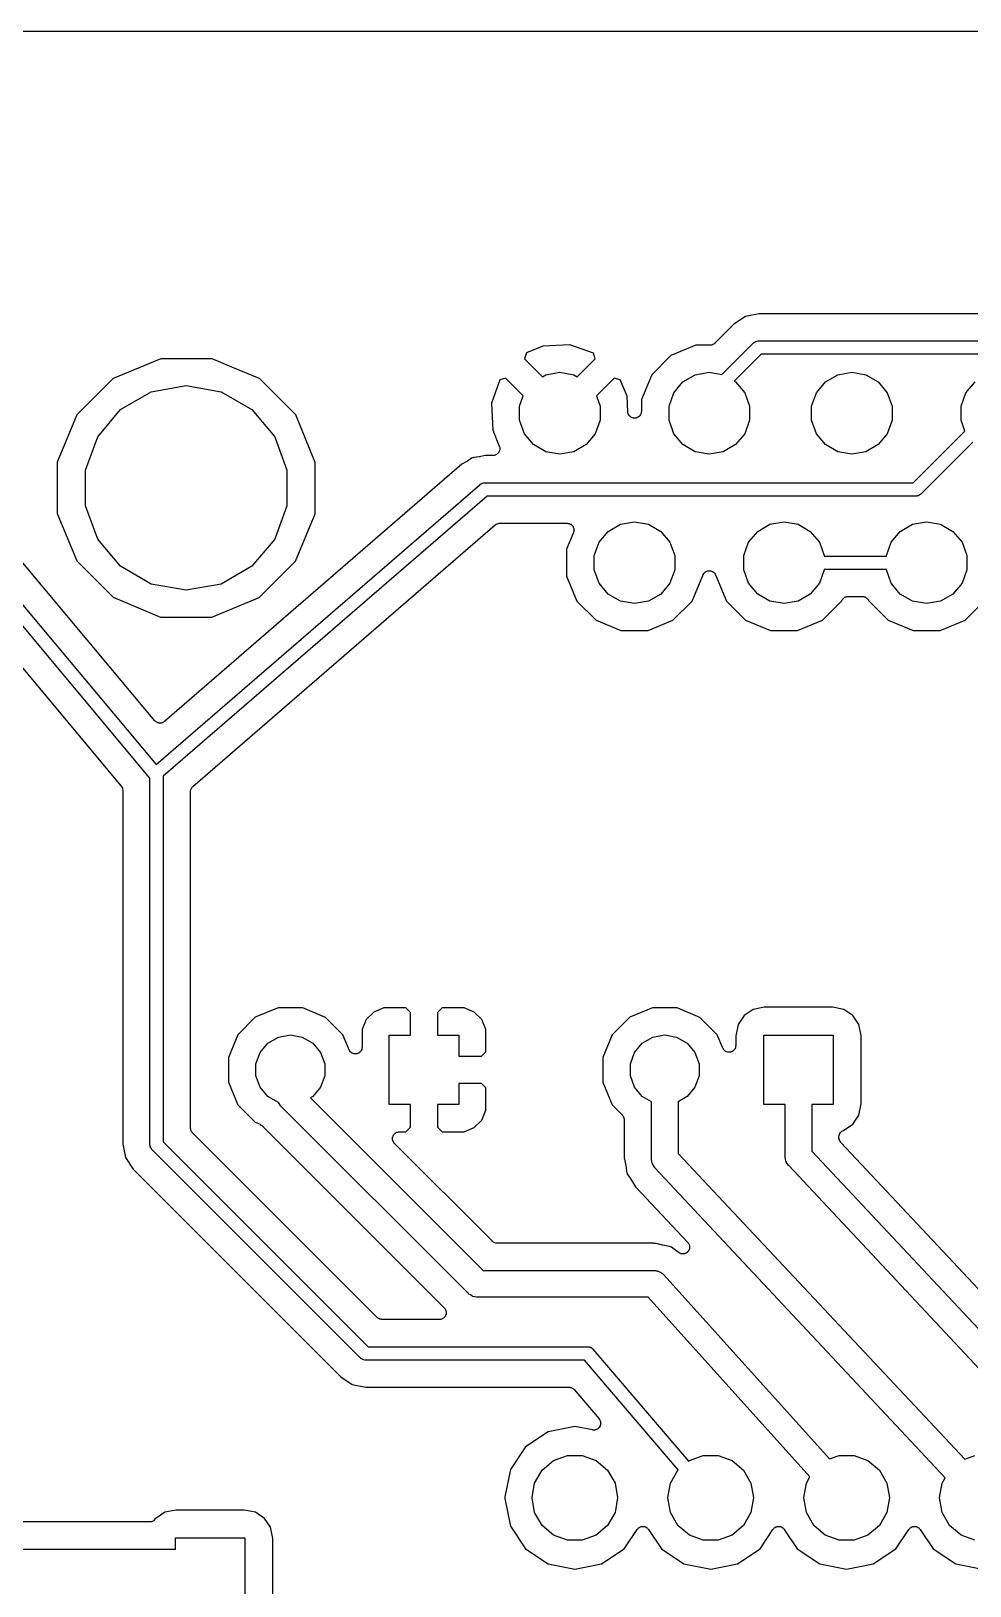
# Model space of a CAD drawing. Extents: x 150.6 to 199.4, y -149.4 to -50.6.
# Drawn here: x 167.65 to 185.21, y -79.65 to -50.58 of the extents above; entities that cross this region are included whole.
import ezdxf

# ---------------------------------------------------------------- set-up
doc = ezdxf.new("R2010")
doc.units = 0
doc.header["$MEASUREMENT"] = 0
doc.layers.add('BLACK', color=7, linetype='CONTINUOUS')

msp = doc.modelspace()

# ---------------------------------------------------------------- linework, layer by layer
at = {"layer": 'Black'}
for p, q in [((153.704, -50.583), (196.297, -50.583)), ((161.383, -54.0054), (169.991, -64.2949)), ((169.875, -64.5454), (161.33, -54.3313)), ((161.398, -55.2043), (169.337, -64.6945)), ((180.794, -56.0612), (180.436, -56.4188)), ((181.009, -55.9175), (180.794, -56.0612)), ((181.263, -55.867), (181.009, -55.9175)), ((187.222, -55.867), (181.263, -55.867)), ((181.202, -56.3853), (181.207, -56.3825)), ((181.207, -56.3825), (181.223, -56.3797)), ((181.223, -56.3797), (181.239, -56.3755)), ((181.239, -56.3755), (181.245, -56.376)), ((181.245, -56.376), (181.25, -56.375)), ((181.25, -56.375), (187.235, -56.375)), ((176.913, -56.5975), (176.881, -56.7089)), ((177.22, -56.4704), (176.913, -56.5975)), ((177.728, -56.445), (177.22, -56.4704)), ((178.166, -56.6013), (177.728, -56.445)), ((178.197, -56.7089), (178.166, -56.6013)), ((179.615, -56.6487), (179.257, -57.0057)), ((180.081, -56.4558), (179.615, -56.6487)), ((180.346, -56.456), (180.081, -56.4558)), ((180.352, -56.455), (180.346, -56.456)), ((180.357, -56.4555), (180.352, -56.455)), ((180.373, -56.4512), (180.357, -56.4555)), ((180.39, -56.4484), (180.373, -56.4512)), ((180.394, -56.4456), (180.39, -56.4484)), ((180.4, -56.4441), (180.394, -56.4456)), ((180.413, -56.4346), (180.4, -56.4441)), ((180.428, -56.4264), (180.413, -56.4346)), ((180.431, -56.4221), (180.428, -56.4264)), ((180.436, -56.4188), (180.431, -56.4221)), ((180.57, -57.0029), (181.162, -56.4116)), ((181.302, -56.625), (180.801, -57.1262)), ((181.162, -56.4116), (181.166, -56.4085)), ((181.166, -56.4085), (181.17, -56.4042)), ((181.17, -56.4042), (181.184, -56.3961)), ((181.184, -56.3961), (181.197, -56.3867)), ((181.197, -56.3867), (181.202, -56.3853)), ((187.183, -56.625), (181.302, -56.625)), ((170.076, -56.7096), (169.189, -57.0762)), ((171.036, -56.7104), (170.076, -56.7096)), ((171.404, -56.8631), (171.036, -56.7104)), ((171.923, -57.0785), (171.404, -56.8631)), ((171.404, -56.8631), (171.404, -56.8631)), ((176.881, -56.7089), (177.215, -57.0431)), ((177.277, -57.0072), (177.539, -56.9611)), ((177.539, -56.9611), (177.801, -57.0072)), ((177.863, -57.0431), (178.197, -56.7089)), ((180.071, -57.0072), (180.333, -56.9611)), ((180.333, -56.9611), (180.57, -57.0029)), ((182.738, -57.0072), (183, -56.9611)), ((183, -56.9611), (183.262, -57.0072)), ((169.189, -57.0762), (168.51, -57.7544)), ((169.9, -57.326), (170.554, -57.2107)), ((170.554, -57.2107), (171.208, -57.326)), ((172.601, -57.7579), (171.923, -57.0785)), ((176.414, -57.099), (176.258, -57.5372)), ((176.522, -57.0681), (176.414, -57.099)), ((176.855, -57.4016), (176.522, -57.0681)), ((177.215, -57.0431), (177.277, -57.0072)), ((177.801, -57.0072), (177.863, -57.0431)), ((178.556, -57.0681), (178.223, -57.4016)), ((178.668, -57.1), (178.556, -57.0681)), ((178.795, -57.4069), (178.668, -57.1)), ((179.257, -57.0057), (179.063, -57.4723)), ((179.671, -57.3435), (179.841, -57.14)), ((179.841, -57.14), (180.071, -57.0072)), ((180.801, -57.1262), (180.825, -57.14)), ((180.825, -57.14), (180.995, -57.3435)), ((182.338, -57.3435), (182.508, -57.14)), ((182.508, -57.14), (182.738, -57.0072)), ((183.262, -57.0072), (183.492, -57.14)), ((183.492, -57.14), (183.662, -57.3435)), ((185.132, -57.3435), (185.302, -57.14)), ((169.325, -57.6581), (169.9, -57.326)), ((171.208, -57.326), (171.783, -57.6581)), ((176.258, -57.5372), (176.283, -58.0451)), ((176.786, -57.5932), (176.855, -57.4016)), ((178.223, -57.4016), (178.292, -57.5932)), ((178.809, -57.698), (178.795, -57.4069)), ((179.063, -57.4723), (179.063, -57.6918)), ((179.58, -57.5932), (179.671, -57.3435)), ((180.995, -57.3435), (181.086, -57.5932)), ((182.247, -57.5932), (182.338, -57.3435)), ((183.662, -57.3435), (183.753, -57.5932)), ((185.041, -57.5932), (185.132, -57.3435)), ((168.51, -57.7544), (168.141, -58.6409)), ((168.898, -58.1669), (169.325, -57.6581)), ((171.783, -57.6581), (172.21, -58.1669)), ((172.967, -58.6451), (172.601, -57.7579)), ((176.786, -57.8588), (176.786, -57.5932)), ((178.292, -57.5932), (178.292, -57.8588)), ((178.813, -57.7164), (178.809, -57.698)), ((178.817, -57.735), (178.813, -57.7164)), ((178.818, -57.7378), (178.817, -57.735)), ((178.819, -57.741), (178.818, -57.7378)), ((178.829, -57.7569), (178.819, -57.741)), ((178.839, -57.7732), (178.829, -57.7569)), ((178.841, -57.7753), (178.839, -57.7732)), ((178.843, -57.7781), (178.841, -57.7753)), ((178.858, -57.7894), (178.843, -57.7781)), ((178.872, -57.8016), (178.858, -57.7894)), ((178.875, -57.8027), (178.872, -57.8016)), ((178.878, -57.8047), (178.875, -57.8027)), ((178.896, -57.8102), (178.878, -57.8047)), ((178.914, -57.8167), (178.896, -57.8102)), ((178.917, -57.8167), (178.914, -57.8167)), ((178.92, -57.8177), (178.917, -57.8167)), ((178.939, -57.8167), (178.92, -57.8177)), ((178.958, -57.8167), (178.939, -57.8167)), ((178.961, -57.8156), (178.958, -57.8167)), ((178.964, -57.8155), (178.961, -57.8156)), ((178.982, -57.8081), (178.964, -57.8155)), ((178.999, -57.8017), (178.982, -57.8081)), ((179.002, -57.7996), (178.999, -57.8017)), ((179.005, -57.7983), (179.002, -57.7996)), ((179.019, -57.7855), (179.005, -57.7983)), ((179.033, -57.7734), (179.019, -57.7855)), ((179.035, -57.7705), (179.033, -57.7734)), ((179.037, -57.7683), (179.035, -57.7705)), ((179.046, -57.7515), (179.037, -57.7683)), ((179.055, -57.7352), (179.046, -57.7515)), ((179.056, -57.732), (179.055, -57.7352)), ((179.057, -57.7291), (179.056, -57.732)), ((179.06, -57.7104), (179.057, -57.7291)), ((179.063, -57.6918), (179.06, -57.7104)), ((179.58, -57.8588), (179.58, -57.5932)), ((181.086, -57.5932), (181.086, -57.8588)), ((182.247, -57.8588), (182.247, -57.5932)), ((183.753, -57.5932), (183.753, -57.8588)), ((185.041, -57.8588), (185.041, -57.5932)), ((176.283, -58.0451), (176.406, -58.3414)), ((176.877, -58.1085), (176.786, -57.8588)), ((177.047, -58.312), (176.877, -58.1085)), ((178.201, -58.1085), (178.031, -58.312)), ((178.292, -57.8588), (178.201, -58.1085)), ((179.671, -58.1085), (179.58, -57.8588)), ((179.841, -58.312), (179.671, -58.1085)), ((180.995, -58.1085), (180.825, -58.312)), ((181.086, -57.8588), (180.995, -58.1085)), ((182.338, -58.1085), (182.247, -57.8588)), ((182.508, -58.312), (182.338, -58.1085)), ((183.662, -58.1085), (183.492, -58.312)), ((183.753, -57.8588), (183.662, -58.1085)), ((184.148, -59.025), (185.114, -58.0595)), ((185.114, -58.0595), (185.041, -57.8588)), ((168.671, -58.7909), (168.898, -58.1669)), ((172.21, -58.1669), (172.437, -58.7909)), ((176.406, -58.3414), (176.409, -58.3549)), ((176.409, -58.3549), (176.414, -58.3679)), ((176.414, -58.4121), (176.411, -58.4199)), ((176.414, -58.3679), (176.414, -58.3763)), ((176.414, -58.3763), (176.416, -58.3845)), ((176.416, -58.3845), (176.414, -58.3982)), ((176.414, -58.3982), (176.414, -58.4121)), ((177.277, -58.4448), (177.047, -58.312)), ((178.031, -58.312), (177.801, -58.4448)), ((180.071, -58.4448), (179.841, -58.312)), ((180.825, -58.312), (180.595, -58.4448)), ((182.738, -58.4448), (182.508, -58.312)), ((183.492, -58.312), (183.262, -58.4448)), ((185.262, -58.2644), (184.288, -59.2384)), ((168.141, -58.6409), (168.141, -59.6009)), ((175.708, -58.6794), (170.147, -63.4884)), ((172.967, -59.6051), (172.967, -58.6451)), ((175.802, -58.6257), (175.708, -58.6794)), ((175.806, -58.6227), (175.802, -58.6257)), ((175.81, -58.6208), (175.806, -58.6227)), ((175.89, -58.5675), (175.81, -58.6208)), ((175.892, -58.567), (175.89, -58.5675)), ((175.911, -58.5596), (175.892, -58.567)), ((175.93, -58.5528), (175.911, -58.5596)), ((175.933, -58.5516), (175.93, -58.5528)), ((176.028, -58.5397), (175.933, -58.5516)), ((176.032, -58.5383), (176.028, -58.5397)), ((176.037, -58.5382), (176.032, -58.5383)), ((176.144, -58.517), (176.037, -58.5382)), ((176.289, -58.517), (176.144, -58.517)), ((176.302, -58.5146), (176.289, -58.517)), ((176.316, -58.514), (176.302, -58.5146)), ((176.324, -58.5108), (176.316, -58.514)), ((176.332, -58.5093), (176.324, -58.5108)), ((176.344, -58.5024), (176.332, -58.5093)), ((176.357, -58.4971), (176.344, -58.5024)), ((176.363, -58.4915), (176.357, -58.4971)), ((176.37, -58.4873), (176.363, -58.4915)), ((176.379, -58.4767), (176.37, -58.4873)), ((176.39, -58.4673), (176.379, -58.4767)), ((176.393, -58.4599), (176.39, -58.4673)), ((176.399, -58.4535), (176.393, -58.4599)), ((176.404, -58.4405), (176.399, -58.4535)), ((176.41, -58.4282), (176.404, -58.4405)), ((176.411, -58.4199), (176.41, -58.4282)), ((177.539, -58.4909), (177.277, -58.4448)), ((177.801, -58.4448), (177.539, -58.4909)), ((180.333, -58.4909), (180.071, -58.4448)), ((180.595, -58.4448), (180.333, -58.4909)), ((183, -58.4909), (182.738, -58.4448)), ((183.262, -58.4448), (183, -58.4909)), ((168.671, -59.4551), (168.671, -58.7909)), ((172.437, -58.7909), (172.437, -59.4551)), ((169.991, -64.2949), (176.049, -59.0555)), ((176.178, -59.275), (170.125, -64.5099)), ((176.049, -59.0555), (176.05, -59.055)), ((176.05, -59.055), (176.051, -59.0542)), ((176.051, -59.0542), (176.069, -59.0439)), ((176.069, -59.0439), (176.087, -59.0332)), ((176.087, -59.0332), (176.088, -59.033)), ((176.088, -59.0325), (176.109, -59.0289)), ((176.088, -59.033), (176.088, -59.0325)), ((176.109, -59.0289), (176.129, -59.025)), ((176.129, -59.025), (176.13, -59.0252)), ((176.13, -59.0252), (176.131, -59.025)), ((176.131, -59.025), (184.148, -59.025)), ((184.2, -59.275), (176.178, -59.275)), ((184.205, -59.274), (184.2, -59.275)), ((184.211, -59.2745), (184.205, -59.274)), ((184.227, -59.2703), (184.211, -59.2745)), ((184.243, -59.2675), (184.227, -59.2703)), ((184.248, -59.2647), (184.243, -59.2675)), ((184.253, -59.2633), (184.248, -59.2647)), ((184.266, -59.2539), (184.253, -59.2633)), ((184.28, -59.2458), (184.266, -59.2539)), ((184.284, -59.2415), (184.28, -59.2458)), ((184.288, -59.2384), (184.284, -59.2415)), ((168.898, -60.0791), (168.671, -59.4551)), ((172.437, -59.4551), (172.21, -60.0791)), ((169.967, -63.4738), (166.816, -59.7075)), ((168.141, -59.6009), (168.507, -60.4881)), ((170.677, -64.7042), (176.331, -59.8139)), ((172.598, -60.4916), (172.967, -59.6051)), ((176.331, -59.8139), (176.332, -59.8134)), ((176.332, -59.8134), (176.333, -59.8127)), ((176.333, -59.8127), (176.351, -59.8021)), ((176.351, -59.8021), (176.369, -59.7913)), ((176.369, -59.7913), (176.37, -59.7911)), ((176.37, -59.7911), (176.371, -59.7907)), ((176.371, -59.7907), (176.392, -59.787)), ((176.392, -59.787), (176.412, -59.783)), ((176.412, -59.783), (176.413, -59.7832)), ((176.413, -59.7832), (176.414, -59.783)), ((176.414, -59.783), (177.677, -59.783)), ((177.677, -59.783), (177.69, -59.7854)), ((177.69, -59.7854), (177.704, -59.786)), ((177.704, -59.786), (177.712, -59.7892)), ((177.712, -59.7892), (177.72, -59.7907)), ((177.72, -59.7907), (177.732, -59.7976)), ((177.732, -59.7976), (177.745, -59.8029)), ((177.745, -59.8029), (177.751, -59.8086)), ((177.751, -59.8086), (177.758, -59.8127)), ((177.758, -59.8127), (177.767, -59.8234)), ((177.767, -59.8234), (177.777, -59.8328)), ((177.777, -59.8328), (177.781, -59.8401)), ((177.781, -59.8401), (177.787, -59.8465)), ((177.787, -59.8465), (177.791, -59.8596)), ((177.791, -59.8596), (177.798, -59.8719)), ((178.444, -59.934), (178.674, -59.8012)), ((178.674, -59.8012), (178.936, -59.7551)), ((178.936, -59.7551), (179.198, -59.8012)), ((179.198, -59.8012), (179.428, -59.934)), ((181.238, -59.934), (181.468, -59.8012)), ((181.468, -59.8012), (181.73, -59.7551)), ((181.73, -59.7551), (181.992, -59.8012)), ((181.992, -59.8012), (182.222, -59.934)), ((183.905, -59.934), (184.135, -59.8012)), ((184.135, -59.8012), (184.397, -59.7551)), ((184.397, -59.7551), (184.659, -59.8012)), ((184.659, -59.8012), (184.889, -59.934)), ((169.325, -60.5879), (168.898, -60.0791)), ((172.21, -60.0791), (171.783, -60.5879)), ((177.794, -59.9587), (177.666, -60.2663)), ((177.797, -59.9451), (177.794, -59.9587)), ((177.802, -59.9321), (177.797, -59.9451)), ((177.798, -59.8719), (177.799, -59.8801)), ((177.799, -59.8801), (177.802, -59.8879)), ((177.802, -59.8879), (177.802, -59.9019)), ((177.802, -59.9019), (177.804, -59.9156)), ((177.804, -59.9156), (177.802, -59.9237)), ((177.802, -59.9237), (177.802, -59.9321)), ((178.183, -60.3872), (178.274, -60.1375)), ((178.274, -60.1375), (178.444, -59.934)), ((179.428, -59.934), (179.598, -60.1375)), ((179.598, -60.1375), (179.689, -60.3872)), ((180.977, -60.3872), (181.068, -60.1375)), ((181.068, -60.1375), (181.238, -59.934)), ((182.222, -59.934), (182.392, -60.1375)), ((182.392, -60.1375), (182.483, -60.3872)), ((183.644, -60.3872), (183.735, -60.1375)), ((183.735, -60.1375), (183.905, -59.934)), ((184.889, -59.934), (185.059, -60.1375)), ((185.059, -60.1375), (185.15, -60.3872)), ((177.666, -60.2663), (177.666, -60.7715)), ((178.183, -60.6528), (178.183, -60.3872)), ((179.689, -60.3872), (179.689, -60.6528)), ((180.977, -60.6528), (180.977, -60.3872)), ((182.483, -60.3872), (182.483, -60.395)), ((182.483, -60.395), (183.644, -60.395)), ((183.644, -60.395), (183.644, -60.3872)), ((185.15, -60.3872), (185.15, -60.6528)), ((168.507, -60.4881), (169.185, -61.1674)), ((169.9, -60.92), (169.325, -60.5879)), ((171.783, -60.5879), (171.208, -60.92)), ((171.919, -61.1698), (172.598, -60.4916)), ((178.274, -60.9025), (178.183, -60.6528)), ((179.689, -60.6528), (179.598, -60.9025)), ((180.213, -60.7531), (180.223, -60.7364)), ((180.223, -60.7364), (180.232, -60.7193)), ((180.232, -60.7193), (180.234, -60.7174)), ((180.234, -60.7174), (180.236, -60.7149)), ((180.236, -60.7149), (180.25, -60.7025)), ((180.25, -60.7025), (180.265, -60.6895)), ((180.265, -60.6895), (180.267, -60.6884)), ((180.267, -60.6884), (180.269, -60.6866)), ((180.269, -60.6866), (180.288, -60.68)), ((180.288, -60.68), (180.305, -60.6726)), ((180.305, -60.6726), (180.308, -60.6725)), ((180.308, -60.6725), (180.311, -60.6716)), ((180.311, -60.6716), (180.33, -60.6716)), ((180.33, -60.6716), (180.349, -60.6708)), ((180.349, -60.6708), (180.352, -60.6716)), ((180.352, -60.6716), (180.355, -60.6716)), ((180.355, -60.6716), (180.373, -60.6782)), ((180.373, -60.6782), (180.391, -60.6841)), ((180.391, -60.6841), (180.394, -60.6858)), ((180.394, -60.6858), (180.396, -60.6867)), ((180.396, -60.6867), (180.411, -60.6992)), ((180.411, -60.6992), (180.426, -60.7109)), ((180.426, -60.7109), (180.428, -60.7133)), ((180.428, -60.7133), (180.43, -60.7151)), ((180.43, -60.7151), (180.44, -60.7319)), ((180.44, -60.7319), (180.45, -60.7482)), ((181.068, -60.9025), (180.977, -60.6528)), ((182.483, -60.6528), (182.392, -60.9025)), ((183.644, -60.645), (182.483, -60.645)), ((182.483, -60.645), (182.483, -60.6528)), ((183.644, -60.6528), (183.644, -60.645)), ((183.735, -60.9025), (183.644, -60.6528)), ((185.15, -60.6528), (185.059, -60.9025)), ((170.554, -61.0353), (169.9, -60.92)), ((171.208, -60.92), (170.554, -61.0353)), ((177.666, -60.7715), (177.859, -61.2385)), ((178.444, -61.106), (178.274, -60.9025)), ((179.598, -60.9025), (179.428, -61.106)), ((180.012, -61.2403), (180.211, -60.7601)), ((180.211, -60.7601), (180.212, -60.7584)), ((180.212, -60.7584), (180.213, -60.7559)), ((180.213, -60.7559), (180.213, -60.7531)), ((180.45, -60.7482), (180.653, -61.2385)), ((181.238, -61.106), (181.068, -60.9025)), ((182.392, -60.9025), (182.222, -61.106)), ((183.905, -61.106), (183.735, -60.9025)), ((185.059, -60.9025), (184.889, -61.106)), ((169.185, -61.1674), (170.072, -61.5356)), ((171.032, -61.5364), (171.919, -61.1698)), ((177.859, -61.2385), (178.216, -61.596)), ((178.674, -61.2388), (178.444, -61.106)), ((178.936, -61.2849), (178.674, -61.2388)), ((179.198, -61.2388), (178.936, -61.2849)), ((179.428, -61.106), (179.198, -61.2388)), ((179.654, -61.5973), (180.012, -61.2403)), ((180.653, -61.2385), (181.01, -61.596)), ((181.468, -61.2388), (181.238, -61.106)), ((181.73, -61.2849), (181.468, -61.2388)), ((181.992, -61.2388), (181.73, -61.2849)), ((182.222, -61.106), (181.992, -61.2388)), ((182.448, -61.5973), (182.806, -61.2403)), ((182.806, -61.2403), (182.81, -61.2313)), ((182.81, -61.2313), (182.814, -61.2243)), ((182.814, -61.2243), (182.817, -61.2165)), ((182.817, -61.2165), (182.826, -61.2058)), ((182.826, -61.2058), (182.834, -61.1941)), ((182.834, -61.1941), (182.84, -61.1891)), ((182.84, -61.1891), (182.845, -61.1827)), ((182.845, -61.1827), (182.857, -61.1758)), ((182.857, -61.1758), (182.869, -61.1673)), ((182.869, -61.1673), (182.876, -61.1648)), ((182.876, -61.1648), (182.884, -61.1607)), ((182.884, -61.1607), (182.897, -61.1582)), ((182.897, -61.1582), (182.911, -61.1541)), ((182.911, -61.1541), (182.919, -61.1544)), ((182.919, -61.1544), (182.927, -61.153)), ((182.927, -61.153), (183.199, -61.153)), ((183.199, -61.153), (183.208, -61.1545)), ((183.208, -61.1545), (183.216, -61.1541)), ((183.216, -61.1541), (183.229, -61.1583)), ((183.229, -61.1583), (183.243, -61.1607)), ((183.243, -61.1607), (183.25, -61.1649)), ((183.25, -61.1649), (183.258, -61.1674)), ((183.258, -61.1674), (183.269, -61.1758)), ((183.269, -61.1758), (183.281, -61.1827)), ((183.281, -61.1827), (183.287, -61.1892)), ((183.287, -61.1892), (183.293, -61.1943)), ((183.293, -61.1943), (183.301, -61.2059)), ((183.301, -61.2059), (183.309, -61.2165)), ((183.309, -61.2165), (183.312, -61.2244)), ((183.312, -61.2244), (183.317, -61.2315)), ((183.317, -61.2315), (183.32, -61.2385)), ((183.32, -61.2385), (183.677, -61.596)), ((184.135, -61.2388), (183.905, -61.106)), ((184.397, -61.2849), (184.135, -61.2388)), ((184.659, -61.2388), (184.397, -61.2849)), ((184.889, -61.106), (184.659, -61.2388)), ((185.115, -61.5973), (185.473, -61.2403)), ((170.072, -61.5356), (171.032, -61.5364)), ((178.216, -61.596), (178.682, -61.7898)), ((179.188, -61.7902), (179.654, -61.5973)), ((181.01, -61.596), (181.476, -61.7898)), ((181.982, -61.7902), (182.448, -61.5973)), ((183.677, -61.596), (184.143, -61.7898)), ((184.649, -61.7902), (185.115, -61.5973)), ((178.682, -61.7898), (179.188, -61.7902)), ((181.476, -61.7898), (181.982, -61.7902)), ((184.143, -61.7898), (184.649, -61.7902)), ((169.976, -63.4817), (169.967, -63.4738)), ((169.984, -63.4908), (169.976, -63.4817)), ((169.993, -63.4958), (169.984, -63.4908)), ((170.001, -63.5022), (169.993, -63.4958)), ((170.012, -63.5064), (170.001, -63.5022)), ((170.023, -63.5123), (170.012, -63.5064)), ((170.033, -63.5139), (170.023, -63.5123)), ((170.042, -63.5174), (170.033, -63.5139)), ((170.054, -63.5174), (170.042, -63.5174)), ((170.066, -63.5193), (170.054, -63.5174)), ((170.076, -63.5174), (170.066, -63.5193)), ((170.086, -63.5175), (170.076, -63.5174)), ((170.098, -63.5133), (170.086, -63.5175)), ((170.109, -63.511), (170.098, -63.5133)), ((170.118, -63.5059), (170.109, -63.511)), ((170.128, -63.5024), (170.118, -63.5059)), ((170.137, -63.4946), (170.128, -63.5024)), ((170.147, -63.4884), (170.137, -63.4946)), ((170.125, -64.5099), (170.125, -71.3482)), ((169.337, -64.6945), (169.348, -64.7133)), ((169.348, -64.7133), (169.359, -64.7326)), ((169.359, -64.7326), (169.359, -64.7326)), ((169.359, -64.7326), (169.359, -64.7327)), ((169.359, -64.7327), (169.363, -64.7543)), ((169.363, -64.7543), (169.367, -64.776)), ((169.367, -64.776), (169.367, -71.3875)), ((169.875, -71.4), (169.875, -64.5454)), ((170.633, -64.8002), (170.635, -64.7902)), ((170.633, -71.0852), (170.633, -64.8002)), ((170.635, -64.78), (170.639, -64.7686)), ((170.635, -64.7902), (170.635, -64.78)), ((170.639, -64.7686), (170.641, -64.7568)), ((170.641, -64.7568), (170.646, -64.748)), ((170.646, -64.748), (170.649, -64.7384)), ((170.649, -64.7384), (170.657, -64.729)), ((170.657, -64.729), (170.663, -64.7186)), ((170.663, -64.7186), (170.671, -64.712)), ((170.671, -64.712), (170.677, -64.7042)), ((172.271, -68.8418), (171.845, -69.0177)), ((172.731, -68.8422), (172.271, -68.8418)), ((173.157, -69.0189), (172.731, -68.8422)), ((174.249, -68.842), (174.062, -68.9193)), ((174.662, -68.842), (174.249, -68.842)), ((174.746, -68.9264), (174.662, -68.842)), ((175.338, -68.842), (175.254, -68.9264)), ((175.751, -68.842), (175.338, -68.842)), ((175.938, -68.9193), (175.751, -68.842)), ((179.271, -68.8418), (178.845, -69.0177)), ((179.731, -68.8422), (179.271, -68.8418)), ((180.157, -69.0189), (179.731, -68.8422)), ((181.152, -68.8715), (180.984, -68.9838)), ((181.363, -68.8296), (181.152, -68.8715)), ((182.637, -68.8296), (181.363, -68.8296)), ((182.848, -68.8715), (182.637, -68.8296)), ((183.016, -68.9838), (182.848, -68.8715)), ((171.845, -69.0177), (171.519, -69.3432)), ((173.482, -69.3449), (173.157, -69.0189)), ((173.919, -69.0622), (173.842, -69.249)), ((174.062, -68.9193), (173.919, -69.0622)), ((174.746, -69.35), (174.746, -68.9264)), ((175.254, -68.9264), (175.254, -69.35)), ((176.081, -69.0622), (175.938, -68.9193)), ((176.158, -69.249), (176.081, -69.0622)), ((178.845, -69.0177), (178.519, -69.3432)), ((180.482, -69.3449), (180.157, -69.0189)), ((180.871, -69.1518), (180.83, -69.3625)), ((180.984, -68.9838), (180.871, -69.1518)), ((183.129, -69.1518), (183.016, -68.9838)), ((183.17, -69.3625), (183.129, -69.1518)), ((171.519, -69.3432), (171.342, -69.7686)), ((172.081, -69.5002), (172.277, -69.3869)), ((172.277, -69.3869), (172.5, -69.3475)), ((172.5, -69.3475), (172.723, -69.3869)), ((172.723, -69.3869), (172.919, -69.5002)), ((173.598, -69.6241), (173.482, -69.3449)), ((173.842, -69.249), (173.842, -69.5756)), ((174.35, -70.65), (174.35, -69.35)), ((174.35, -69.35), (174.746, -69.35)), ((175.254, -69.35), (175.65, -69.35)), ((175.65, -69.35), (175.65, -69.746)), ((176.158, -69.6616), (176.158, -69.249)), ((178.519, -69.3432), (178.342, -69.7686)), ((179.081, -69.5002), (179.277, -69.3869)), ((179.277, -69.3869), (179.5, -69.3475)), ((179.5, -69.3475), (179.723, -69.3869)), ((179.723, -69.3869), (179.919, -69.5002)), ((180.585, -69.594), (180.482, -69.3449)), ((180.83, -69.3625), (180.83, -69.5455)), ((181.35, -70.65), (181.35, -69.35)), ((181.35, -69.35), (182.65, -69.35)), ((182.65, -69.35), (182.65, -70.65)), ((183.17, -70.6375), (183.17, -69.3625)), ((171.857, -69.8867), (171.935, -69.6738)), ((171.935, -69.6738), (172.081, -69.5002)), ((172.919, -69.5002), (173.065, -69.6738)), ((173.065, -69.6738), (173.143, -69.8867)), ((173.608, -69.6404), (173.598, -69.6241)), ((173.618, -69.6572), (173.608, -69.6404)), ((173.62, -69.659), (173.618, -69.6572)), ((173.621, -69.6613), (173.62, -69.659)), ((173.637, -69.6731), (173.621, -69.6613)), ((173.651, -69.6856), (173.637, -69.6731)), ((173.654, -69.6865), (173.651, -69.6856)), ((173.656, -69.6882), (173.654, -69.6865)), ((173.675, -69.694), (173.656, -69.6882)), ((173.693, -69.7006), (173.675, -69.694)), ((173.696, -69.7006), (173.693, -69.7006)), ((173.698, -69.7015), (173.696, -69.7006)), ((173.718, -69.7006), (173.698, -69.7015)), ((173.737, -69.7006), (173.718, -69.7006)), ((173.74, -69.6997), (173.737, -69.7006)), ((173.742, -69.6996), (173.74, -69.6997)), ((173.76, -69.6922), (173.742, -69.6996)), ((173.778, -69.6856), (173.76, -69.6922)), ((173.781, -69.6838), (173.778, -69.6856)), ((173.783, -69.6827), (173.781, -69.6838)), ((173.797, -69.6697), (173.783, -69.6827)), ((173.812, -69.6572), (173.797, -69.6697)), ((173.814, -69.6548), (173.812, -69.6572)), ((173.816, -69.653), (173.814, -69.6548)), ((173.825, -69.6358), (173.816, -69.653)), ((173.834, -69.619), (173.825, -69.6358)), ((173.835, -69.6163), (173.834, -69.619)), ((173.836, -69.6139), (173.835, -69.6163)), ((173.839, -69.5946), (173.836, -69.6139)), ((173.842, -69.5756), (173.839, -69.5946)), ((175.65, -69.746), (176.074, -69.746)), ((176.074, -69.746), (176.158, -69.6616)), ((178.857, -69.8867), (178.935, -69.6738)), ((178.935, -69.6738), (179.081, -69.5002)), ((179.919, -69.5002), (180.065, -69.6738)), ((180.065, -69.6738), (180.143, -69.8867)), ((180.596, -69.6103), (180.585, -69.594)), ((180.605, -69.6271), (180.596, -69.6103)), ((180.607, -69.6289), (180.605, -69.6271)), ((180.609, -69.6312), (180.607, -69.6289)), ((180.624, -69.643), (180.609, -69.6312)), ((180.639, -69.6554), (180.624, -69.643)), ((180.642, -69.6564), (180.639, -69.6554)), ((180.644, -69.6581), (180.642, -69.6564)), ((180.662, -69.6639), (180.644, -69.6581)), ((180.681, -69.6705), (180.662, -69.6639)), ((180.683, -69.6705), (180.681, -69.6705)), ((180.686, -69.6714), (180.683, -69.6705)), ((180.705, -69.6705), (180.686, -69.6714)), ((180.725, -69.6705), (180.705, -69.6705)), ((180.727, -69.6696), (180.725, -69.6705)), ((180.73, -69.6695), (180.727, -69.6696)), ((180.748, -69.6621), (180.73, -69.6695)), ((180.766, -69.6554), (180.748, -69.6621)), ((180.768, -69.6537), (180.766, -69.6554)), ((180.771, -69.6526), (180.768, -69.6537)), ((180.785, -69.6395), (180.771, -69.6526)), ((180.8, -69.6271), (180.785, -69.6395)), ((180.801, -69.6247), (180.8, -69.6271)), ((180.803, -69.6229), (180.801, -69.6247)), ((180.812, -69.6057), (180.803, -69.6229)), ((180.822, -69.5889), (180.812, -69.6057)), ((180.824, -69.5838), (180.822, -69.5862)), ((180.822, -69.5862), (180.822, -69.5889)), ((180.826, -69.5645), (180.824, -69.5838)), ((180.83, -69.5455), (180.826, -69.5645)), ((171.342, -69.7686), (171.342, -70.2293)), ((171.857, -70.1133), (171.857, -69.8867)), ((173.143, -69.8867), (173.143, -70.1133)), ((178.342, -69.7686), (178.342, -70.2293)), ((178.857, -70.1133), (178.857, -69.8867)), ((180.143, -69.8867), (180.143, -70.1133)), ((171.342, -70.2293), (171.518, -70.6551)), ((171.935, -70.3262), (171.857, -70.1133)), ((172.081, -70.4998), (171.935, -70.3262)), ((173.065, -70.3262), (172.919, -70.4998)), ((173.143, -70.1133), (173.065, -70.3262)), ((175.65, -70.254), (175.65, -70.65)), ((176.074, -70.254), (175.65, -70.254)), ((176.158, -70.3384), (176.074, -70.254)), ((178.342, -70.2293), (178.518, -70.6551)), ((178.935, -70.3262), (178.857, -70.1133)), ((179.081, -70.4998), (178.935, -70.3262)), ((180.065, -70.3262), (179.919, -70.4998)), ((180.143, -70.1133), (180.065, -70.3262)), ((172.277, -70.6131), (172.081, -70.4998)), ((172.279, -70.6135), (172.277, -70.6131)), ((172.323, -70.6768), (172.279, -70.6135)), ((172.919, -70.4998), (172.878, -70.524)), ((172.878, -70.524), (176.104, -73.75)), ((176.158, -70.751), (176.158, -70.3384)), ((179.25, -70.5976), (179.081, -70.4998)), ((179.25, -71.66), (179.25, -70.5976)), ((179.919, -70.4998), (179.75, -70.5976)), ((179.75, -70.5976), (179.75, -71.5612)), ((171.518, -70.6551), (171.843, -70.9811)), ((175.823, -74.1768), (172.323, -70.6768)), ((174.746, -70.65), (174.35, -70.65)), ((174.746, -71.0736), (174.746, -70.65)), ((175.65, -70.65), (175.254, -70.65)), ((175.254, -70.65), (175.254, -71.0736)), ((176.081, -70.9378), (176.158, -70.751)), ((178.518, -70.6551), (178.705, -70.8426)), ((178.705, -70.8426), (178.708, -70.8471)), ((178.708, -70.8471), (178.712, -70.8507)), ((178.712, -70.8507), (178.721, -70.8651)), ((178.721, -70.8651), (178.73, -70.8787)), ((178.73, -70.8787), (178.732, -70.8841)), ((178.732, -70.8841), (178.734, -70.8889)), ((178.734, -70.8889), (178.737, -70.9053)), ((178.737, -70.9053), (178.742, -70.9213)), ((181.75, -70.65), (181.35, -70.65)), ((181.75, -71.62), (181.75, -70.65)), ((182.65, -70.65), (182.25, -70.65)), ((182.25, -70.65), (182.25, -71.5212)), ((183.016, -71.0162), (183.129, -70.8482)), ((183.129, -70.8482), (183.17, -70.6375)), ((170.634, -71.0907), (170.633, -71.0852)), ((170.633, -71.0963), (170.634, -71.0907)), ((170.638, -71.1123), (170.633, -71.0963)), ((170.641, -71.1286), (170.638, -71.1123)), ((170.643, -71.1335), (170.641, -71.1286)), ((170.645, -71.1389), (170.643, -71.1335)), ((170.654, -71.1525), (170.645, -71.1389)), ((170.663, -71.1668), (170.654, -71.1525)), ((170.667, -71.1704), (170.663, -71.1668)), ((170.67, -71.175), (170.667, -71.1704)), ((174.125, -74.6298), (170.67, -71.175)), ((171.843, -70.9811), (171.933, -71.0183)), ((171.933, -71.0183), (171.935, -71.0198)), ((171.935, -71.0198), (171.938, -71.0205)), ((171.938, -71.0205), (171.954, -71.0316)), ((171.954, -71.0316), (171.97, -71.042)), ((171.97, -71.042), (171.972, -71.0442)), ((171.972, -71.0442), (171.974, -71.0458)), ((171.974, -71.0458), (175.378, -74.4502)), ((174.433, -71.2122), (174.444, -71.2004)), ((174.444, -71.2004), (174.455, -71.1877)), ((174.455, -71.1877), (174.46, -71.1849)), ((174.46, -71.1849), (174.464, -71.181)), ((174.464, -71.181), (174.479, -71.174)), ((174.479, -71.174), (174.493, -71.1657)), ((174.493, -71.1657), (174.499, -71.1647)), ((174.499, -71.1647), (174.504, -71.1623)), ((174.504, -71.1623), (174.52, -71.1609)), ((174.52, -71.1609), (174.537, -71.158)), ((174.537, -71.158), (174.662, -71.158)), ((174.662, -71.158), (174.746, -71.0736)), ((175.254, -71.0736), (175.338, -71.158)), ((175.338, -71.158), (175.751, -71.158)), ((175.751, -71.158), (175.938, -71.0807)), ((175.938, -71.0807), (176.081, -70.9378)), ((178.742, -70.9213), (178.741, -70.9269)), ((178.741, -70.9269), (178.742, -70.9323)), ((178.742, -70.9323), (178.742, -71.6475)), ((182.766, -71.2073), (182.776, -71.1894)), ((182.776, -71.1894), (182.786, -71.1712)), ((182.786, -71.1712), (182.787, -71.1703)), ((182.787, -71.1703), (182.788, -71.1691)), ((182.788, -71.1691), (182.804, -71.1558)), ((182.804, -71.1558), (182.819, -71.1421)), ((182.819, -71.1421), (182.82, -71.1416)), ((182.82, -71.1416), (182.821, -71.1407)), ((182.821, -71.1407), (182.84, -71.1339)), ((182.84, -71.1339), (183.016, -71.0162)), ((169.367, -71.3875), (169.417, -71.6413)), ((169.876, -71.4054), (169.875, -71.4)), ((169.875, -71.4109), (169.876, -71.4054)), ((169.88, -71.4267), (169.875, -71.4109)), ((169.883, -71.4428), (169.88, -71.4267)), ((169.885, -71.4475), (169.883, -71.4428)), ((169.887, -71.4528), (169.885, -71.4475)), ((169.896, -71.4662), (169.887, -71.4528)), ((169.904, -71.4803), (169.896, -71.4662)), ((169.908, -71.4839), (169.904, -71.4803)), ((169.912, -71.4884), (169.908, -71.4839)), ((173.812, -75.3884), (169.912, -71.4884)), ((170.125, -71.3482), (173.952, -75.175)), ((174.41, -71.2961), (174.412, -71.2795)), ((174.412, -71.3015), (174.41, -71.2961)), ((174.412, -71.2629), (174.413, -71.2577)), ((174.412, -71.2795), (174.412, -71.2629)), ((174.412, -71.3071), (174.412, -71.3015)), ((174.417, -71.3226), (174.412, -71.3071)), ((174.413, -71.2577), (174.414, -71.2521)), ((174.414, -71.2521), (174.421, -71.2371)), ((174.421, -71.3387), (174.417, -71.3226)), ((174.421, -71.2371), (174.427, -71.2215)), ((174.425, -71.3432), (174.421, -71.3387)), ((174.427, -71.3485), (174.425, -71.3432)), ((174.427, -71.2215), (174.43, -71.2172)), ((174.437, -71.3612), (174.427, -71.3485)), ((174.43, -71.2172), (174.433, -71.2122)), ((174.447, -71.3748), (174.437, -71.3612)), ((176.277, -73.2048), (174.447, -71.3748)), ((182.758, -71.2507), (182.762, -71.2303)), ((182.758, -71.2701), (182.758, -71.2507)), ((182.759, -71.2736), (182.758, -71.2701)), ((182.758, -71.2771), (182.759, -71.2736)), ((182.762, -71.2952), (182.758, -71.2771)), ((182.762, -71.2303), (182.765, -71.2099)), ((182.766, -71.3135), (182.762, -71.2952)), ((182.765, -71.2086), (182.766, -71.2073)), ((182.765, -71.2099), (182.765, -71.2086)), ((182.767, -71.3166), (182.766, -71.3135)), ((182.768, -71.32), (182.767, -71.3166)), ((182.778, -71.3356), (182.768, -71.32)), ((182.788, -71.3517), (182.778, -71.3356)), ((182.79, -71.354), (182.788, -71.3517)), ((182.792, -71.3569), (182.79, -71.354)), ((187.754, -76.6503), (182.792, -71.3569)), ((169.417, -71.6413), (169.561, -71.8564)), ((178.742, -71.6475), (178.77, -71.7907)), ((179.251, -71.6668), (179.25, -71.66)), ((179.25, -71.6737), (179.251, -71.6668)), ((179.259, -71.7094), (179.25, -71.6737)), ((179.265, -71.7455), (179.259, -71.7094)), ((179.269, -71.7515), (179.265, -71.7455)), ((179.27, -71.7582), (179.269, -71.7515)), ((179.29, -71.7889), (179.27, -71.7582)), ((179.75, -71.5612), (185.108, -77.2795)), ((181.751, -71.6268), (181.75, -71.62)), ((181.75, -71.6337), (181.751, -71.6268)), ((181.759, -71.6694), (181.75, -71.6337)), ((181.765, -71.7055), (181.759, -71.6694)), ((181.769, -71.7115), (181.765, -71.7055)), ((181.77, -71.7183), (181.769, -71.7115)), ((181.79, -71.749), (181.77, -71.7183)), ((181.808, -71.7807), (181.79, -71.749)), ((181.814, -71.7852), (181.808, -71.7807)), ((181.818, -71.791), (181.814, -71.7852)), ((182.25, -71.5212), (187.647, -77.2796)), ((169.561, -71.8564), (173.444, -75.7388)), ((178.77, -71.7907), (178.771, -71.7928)), ((178.771, -71.7928), (178.771, -71.7947)), ((178.771, -71.7947), (178.794, -71.9344)), ((178.794, -71.9344), (178.796, -71.9384)), ((178.796, -71.9384), (178.797, -71.9422)), ((178.797, -71.9422), (178.876, -72.0599)), ((178.876, -72.0599), (178.877, -72.0618)), ((178.877, -72.0618), (178.878, -72.0634)), ((178.878, -72.0634), (178.955, -72.1874)), ((179.308, -71.8207), (179.29, -71.7889)), ((179.314, -71.8251), (179.308, -71.8207)), ((179.318, -71.8309), (179.314, -71.8251)), ((184.745, -77.6243), (179.318, -71.8309)), ((187.285, -77.6244), (181.818, -71.791)), ((178.955, -72.1874), (179.932, -73.2294)), ((176.281, -73.208), (176.277, -73.2048)), ((176.285, -73.2123), (176.281, -73.208)), ((176.299, -73.2206), (176.285, -73.2123)), ((176.313, -73.2301), (176.299, -73.2206)), ((176.318, -73.2315), (176.313, -73.2301)), ((176.323, -73.2343), (176.318, -73.2315)), ((176.339, -73.2372), (176.323, -73.2343)), ((176.356, -73.2415), (176.339, -73.2372)), ((179.932, -73.2294), (179.936, -73.2358)), ((179.936, -73.2358), (179.941, -73.2411)), ((176.361, -73.241), (176.356, -73.2415)), ((176.367, -73.242), (176.361, -73.241)), ((179.287, -73.242), (176.367, -73.242)), ((179.298, -73.2442), (179.287, -73.242)), ((179.32, -73.2446), (179.298, -73.2442)), ((179.338, -73.2452), (179.32, -73.2446)), ((179.46, -73.2762), (179.338, -73.2452)), ((179.464, -73.2765), (179.46, -73.2762)), ((179.467, -73.2777), (179.464, -73.2765)), ((179.59, -73.3023), (179.467, -73.2777)), ((179.607, -73.3097), (179.59, -73.3023)), ((179.624, -73.3174), (179.607, -73.3097)), ((179.725, -73.3927), (179.624, -73.3174)), ((179.728, -73.3942), (179.725, -73.3927)), ((179.731, -73.3966), (179.728, -73.3942)), ((179.768, -73.4218), (179.731, -73.3966)), ((179.775, -73.4249), (179.768, -73.4218)), ((179.782, -73.4295), (179.775, -73.4249)), ((179.795, -73.4337), (179.782, -73.4295)), ((179.809, -73.4396), (179.795, -73.4337)), ((179.816, -73.4401), (179.809, -73.4396)), ((179.824, -73.4423), (179.816, -73.4401)), ((179.838, -73.4415), (179.824, -73.4423)), ((179.853, -73.4424), (179.838, -73.4415)), ((179.86, -73.4403), (179.853, -73.4424)), ((179.868, -73.4399), (179.86, -73.4403)), ((179.881, -73.4342), (179.868, -73.4399)), ((179.895, -73.4301), (179.881, -73.4342)), ((179.901, -73.4256), (179.895, -73.4301)), ((179.908, -73.4225), (179.901, -73.4256)), ((179.919, -73.4126), (179.908, -73.4225)), ((179.931, -73.404), (179.919, -73.4126)), ((179.935, -73.3976), (179.931, -73.404)), ((179.941, -73.3924), (179.935, -73.3976)), ((179.941, -73.2411), (179.948, -73.2541)), ((179.947, -73.3794), (179.941, -73.3924)), ((179.955, -73.3673), (179.947, -73.3794)), ((179.948, -73.2541), (179.956, -73.2663)), ((179.957, -73.3599), (179.955, -73.3673)), ((179.956, -73.2663), (179.957, -73.2738)), ((179.957, -73.2738), (179.961, -73.2807)), ((179.96, -73.353), (179.957, -73.3599)), ((179.962, -73.3386), (179.96, -73.353)), ((179.961, -73.2807), (179.962, -73.2951)), ((179.962, -73.2951), (179.966, -73.3092)), ((179.966, -73.3245), (179.962, -73.3386)), ((179.966, -73.3092), (179.965, -73.3169)), ((179.965, -73.3169), (179.966, -73.3245)), ((176.104, -73.75), (179.3, -73.75)), ((179.3, -73.75), (179.317, -73.7531)), ((179.317, -73.7531), (179.335, -73.7524)), ((179.335, -73.7524), (179.36, -73.7605)), ((179.36, -73.7605), (179.386, -73.7651)), ((179.386, -73.7651), (179.401, -73.7739)), ((179.401, -73.7739), (179.417, -73.7793)), ((179.417, -73.7793), (179.438, -73.7954)), ((179.438, -73.7954), (179.461, -73.8085)), ((179.461, -73.8085), (179.472, -73.8219)), ((179.472, -73.8219), (179.486, -73.8328)), ((179.486, -73.8328), (182.583, -77.274)), ((175.832, -74.1831), (175.823, -74.1768)), ((175.839, -74.1915), (175.832, -74.1831)), ((175.868, -74.2078), (175.839, -74.1915)), ((175.894, -74.2266), (175.868, -74.2078)), ((175.905, -74.2294), (175.894, -74.2266)), ((175.914, -74.2349), (175.905, -74.2294)), ((175.947, -74.2406), (175.914, -74.2349)), ((175.978, -74.249), (175.947, -74.2406)), ((175.989, -74.2481), (175.978, -74.249)), ((176, -74.25), (175.989, -74.2481)), ((179.189, -74.25), (176, -74.25)), ((182.213, -77.6107), (179.189, -74.25)), ((174.13, -74.633), (174.125, -74.6298)), ((174.133, -74.6373), (174.13, -74.633)), ((174.148, -74.6456), (174.133, -74.6373)), ((174.161, -74.6551), (174.148, -74.6456)), ((174.167, -74.6565), (174.161, -74.6551)), ((174.171, -74.6593), (174.167, -74.6565)), ((174.188, -74.6622), (174.171, -74.6593)), ((174.204, -74.6665), (174.188, -74.6622)), ((174.209, -74.666), (174.204, -74.6665)), ((174.215, -74.667), (174.209, -74.666)), ((175.288, -74.667), (174.215, -74.667)), ((175.305, -74.6641), (175.288, -74.667)), ((175.321, -74.6627), (175.305, -74.6641)), ((175.326, -74.6603), (175.321, -74.6627)), ((175.332, -74.6593), (175.326, -74.6603)), ((175.346, -74.651), (175.332, -74.6593)), ((175.361, -74.644), (175.346, -74.651)), ((175.365, -74.6401), (175.361, -74.644)), ((175.37, -74.6373), (175.365, -74.6401)), ((175.381, -74.6246), (175.37, -74.6373)), ((175.378, -74.4502), (175.388, -74.4638)), ((175.392, -74.6128), (175.381, -74.6246)), ((175.388, -74.4638), (175.398, -74.4765)), ((175.395, -74.6078), (175.392, -74.6128)), ((175.398, -74.6035), (175.395, -74.6078)), ((175.398, -74.4765), (175.4, -74.4818)), ((175.404, -74.5879), (175.398, -74.6035)), ((175.4, -74.4818), (175.404, -74.4863)), ((175.404, -74.4863), (175.408, -74.5024)), ((175.411, -74.5729), (175.404, -74.5879)), ((175.408, -74.5024), (175.413, -74.5179)), ((175.412, -74.5673), (175.411, -74.5729)), ((175.413, -74.5621), (175.412, -74.5673)), ((175.413, -74.5179), (175.413, -74.5235)), ((175.413, -74.5235), (175.415, -74.5289)), ((175.415, -74.5289), (175.413, -74.5455)), ((175.413, -74.5455), (175.413, -74.5621)), ((173.952, -75.175), (178.06, -75.175)), ((178.06, -75.175), (178.07, -75.1768)), ((178.07, -75.1768), (178.081, -75.1767)), ((178.081, -75.1767), (178.092, -75.1806)), ((178.092, -75.1806), (178.103, -75.1825)), ((178.103, -75.1825), (178.112, -75.1878)), ((178.112, -75.1878), (178.122, -75.1913)), ((178.122, -75.1913), (178.13, -75.1985)), ((178.13, -75.1985), (178.14, -75.2042)), ((178.14, -75.2042), (178.147, -75.2123)), ((178.147, -75.2123), (178.155, -75.2189)), ((178.155, -75.2189), (179.943, -77.3181)), ((173.816, -75.3915), (173.812, -75.3884)), ((173.82, -75.3958), (173.816, -75.3915)), ((173.834, -75.4039), (173.82, -75.3958)), ((173.847, -75.4133), (173.834, -75.4039)), ((173.852, -75.4147), (173.847, -75.4133)), ((173.857, -75.4175), (173.852, -75.4147)), ((173.873, -75.4203), (173.857, -75.4175)), ((173.889, -75.4245), (173.873, -75.4203)), ((173.895, -75.424), (173.889, -75.4245)), ((173.9, -75.425), (173.895, -75.424)), ((178.002, -75.425), (173.9, -75.425)), ((179.752, -77.4788), (178.002, -75.425)), ((173.444, -75.7388), (173.659, -75.8825)), ((173.659, -75.8825), (173.913, -75.933)), ((173.913, -75.933), (177.709, -75.933)), ((177.709, -75.933), (177.72, -75.9348)), ((177.72, -75.9348), (177.73, -75.9348)), ((177.73, -75.9348), (177.741, -75.9386)), ((177.741, -75.9386), (177.752, -75.9407)), ((177.752, -75.9407), (177.762, -75.946)), ((177.762, -75.946), (177.772, -75.9495)), ((177.772, -75.9495), (177.781, -75.9569)), ((177.781, -75.9569), (177.791, -75.9627)), ((177.791, -75.9627), (177.798, -75.9709)), ((177.798, -75.9709), (177.806, -75.9776)), ((177.806, -75.9776), (178.272, -76.5252)), ((177.82, -76.6664), (177.32, -76.7658)), ((178.151, -76.7322), (177.82, -76.6664)), ((178.217, -76.7255), (178.198, -76.7325)), ((178.237, -76.7189), (178.217, -76.7255)), ((178.238, -76.7178), (178.237, -76.7189)), ((178.24, -76.7171), (178.238, -76.7178)), ((178.255, -76.704), (178.24, -76.7171)), ((178.271, -76.6913), (178.255, -76.704)), ((178.272, -76.6897), (178.271, -76.6913)), ((178.272, -76.5252), (178.273, -76.5269)), ((178.273, -76.6885), (178.272, -76.6897)), ((178.273, -76.5269), (178.275, -76.5281)), ((178.283, -76.6709), (178.273, -76.6885)), ((178.275, -76.5281), (178.284, -76.5458)), ((178.294, -76.6536), (178.283, -76.6709)), ((178.284, -76.5458), (178.295, -76.5633)), ((178.295, -76.6502), (178.294, -76.6518)), ((178.294, -76.6518), (178.294, -76.6536)), ((178.295, -76.5633), (178.295, -76.5651)), ((178.295, -76.5651), (178.296, -76.5668)), ((178.299, -76.6302), (178.295, -76.6502)), ((178.296, -76.5668), (178.299, -76.5868)), ((178.299, -76.5868), (178.303, -76.6067)), ((178.302, -76.6104), (178.299, -76.6302)), ((178.303, -76.6067), (178.302, -76.6085)), ((178.302, -76.6085), (178.302, -76.6104)), ((177.32, -76.7658), (176.897, -77.0488)), ((178.153, -76.7322), (178.151, -76.7322)), ((178.154, -76.7328), (178.153, -76.7322)), ((178.175, -76.7327), (178.154, -76.7328)), ((178.195, -76.7331), (178.175, -76.7327)), ((178.197, -76.7325), (178.195, -76.7331)), ((178.198, -76.7325), (178.197, -76.7325)), ((176.897, -77.0488), (176.614, -77.4723)), ((177.207, -77.4827), (177.42, -77.3041)), ((177.42, -77.3041), (177.681, -77.2091)), ((177.681, -77.2091), (177.959, -77.2091)), ((177.959, -77.2091), (178.22, -77.3041)), ((178.22, -77.3041), (178.433, -77.4827)), ((179.943, -77.3181), (179.96, -77.3041)), ((179.96, -77.3041), (180.221, -77.2091)), ((180.221, -77.2091), (180.499, -77.2091)), ((180.499, -77.2091), (180.76, -77.3041)), ((180.76, -77.3041), (180.973, -77.4827)), ((182.583, -77.274), (182.761, -77.2091)), ((182.761, -77.2091), (183.039, -77.2091)), ((183.039, -77.2091), (183.3, -77.3041)), ((183.3, -77.3041), (183.513, -77.4827)), ((185.108, -77.2795), (185.301, -77.2091)), ((176.614, -77.4723), (176.512, -77.9844)), ((177.068, -77.7233), (177.207, -77.4827)), ((178.433, -77.4827), (178.572, -77.7233)), ((179.608, -77.7233), (179.747, -77.4827)), ((179.747, -77.4827), (179.752, -77.4788)), ((180.973, -77.4827), (181.112, -77.7233)), ((183.513, -77.4827), (183.652, -77.7233)), ((177.02, -77.9969), (177.068, -77.7233)), ((178.572, -77.7233), (178.62, -77.9969)), ((179.56, -77.9969), (179.608, -77.7233)), ((181.112, -77.7233), (181.16, -77.9969)), ((182.1, -77.9969), (182.148, -77.7233)), ((182.148, -77.7233), (182.213, -77.6107)), ((183.652, -77.7233), (183.7, -77.9969)), ((184.64, -77.9969), (184.688, -77.7233)), ((184.688, -77.7233), (184.745, -77.6243)), ((176.512, -77.9844), (176.512, -78.0156)), ((176.512, -78.0156), (176.614, -78.5277)), ((177.02, -78.0031), (177.02, -77.9969)), ((177.068, -78.2767), (177.02, -78.0031)), ((178.62, -78.0031), (178.572, -78.2767)), ((178.62, -77.9969), (178.62, -78.0031)), ((179.56, -78.0031), (179.56, -77.9969)), ((179.608, -78.2767), (179.56, -78.0031)), ((181.16, -78.0031), (181.112, -78.2767)), ((181.16, -77.9969), (181.16, -78.0031)), ((182.1, -78.0031), (182.1, -77.9969)), ((182.148, -78.2767), (182.1, -78.0031)), ((183.7, -78.0031), (183.652, -78.2767)), ((183.7, -77.9969), (183.7, -78.0031)), ((184.64, -78.0031), (184.64, -77.9969)), ((184.688, -78.2767), (184.64, -78.0031)), ((169.87, -78.452), (164.48, -78.452)), ((169.888, -78.4489), (169.87, -78.452)), ((169.906, -78.4469), (169.888, -78.4489)), ((169.91, -78.4451), (169.906, -78.4469)), ((169.914, -78.4443), (169.91, -78.4451)), ((169.929, -78.4354), (169.914, -78.4443)), ((169.945, -78.4274), (169.929, -78.4354)), ((169.948, -78.4244), (169.945, -78.4274)), ((169.952, -78.4223), (169.948, -78.4244)), ((169.963, -78.4085), (169.952, -78.4223)), ((169.976, -78.3956), (169.963, -78.4085)), ((169.984, -78.3838), (169.976, -78.3956)), ((170.152, -78.2715), (169.984, -78.3838)), ((170.363, -78.2296), (170.152, -78.2715)), ((171.637, -78.2296), (170.363, -78.2296)), ((171.848, -78.2715), (171.637, -78.2296)), ((172.016, -78.3838), (171.848, -78.2715)), ((172.129, -78.5518), (172.016, -78.3838)), ((177.207, -78.5173), (177.068, -78.2767)), ((178.572, -78.2767), (178.433, -78.5173)), ((179.747, -78.5173), (179.608, -78.2767)), ((181.112, -78.2767), (180.973, -78.5173)), ((182.287, -78.5173), (182.148, -78.2767)), ((183.652, -78.2767), (183.513, -78.5173)), ((184.827, -78.5173), (184.688, -78.2767)), ((170.35, -78.96), (170.35, -78.75)), ((170.35, -78.75), (171.65, -78.75)), ((171.65, -78.75), (171.65, -80.05)), ((172.17, -78.7625), (172.129, -78.5518)), ((172.17, -80.0375), (172.17, -78.7625)), ((176.614, -78.5277), (176.897, -78.9512)), ((177.42, -78.6959), (177.207, -78.5173)), ((177.681, -78.7909), (177.42, -78.6959)), ((178.22, -78.6959), (177.959, -78.7909)), ((178.433, -78.5173), (178.22, -78.6959)), ((178.743, -78.9512), (178.984, -78.5902)), ((178.984, -78.5902), (178.994, -78.5802)), ((178.994, -78.5802), (179.002, -78.569)), ((179.002, -78.569), (179.009, -78.5643)), ((179.009, -78.5643), (179.015, -78.5583)), ((179.015, -78.5583), (179.027, -78.5522)), ((179.027, -78.5522), (179.039, -78.5445)), ((179.039, -78.5445), (179.047, -78.5425)), ((179.047, -78.5425), (179.054, -78.5388)), ((179.054, -78.5388), (179.068, -78.5373)), ((179.068, -78.5373), (179.082, -78.534)), ((179.082, -78.534), (179.09, -78.5349)), ((179.09, -78.5349), (179.098, -78.534)), ((179.098, -78.534), (179.112, -78.5373)), ((179.112, -78.5373), (179.126, -78.5388)), ((179.126, -78.5388), (179.133, -78.5425)), ((179.133, -78.5425), (179.141, -78.5445)), ((179.141, -78.5445), (179.153, -78.5522)), ((179.153, -78.5522), (179.165, -78.5583)), ((179.165, -78.5583), (179.171, -78.5643)), ((179.171, -78.5643), (179.178, -78.569)), ((179.178, -78.569), (179.186, -78.5802)), ((179.186, -78.5802), (179.196, -78.5902)), ((179.196, -78.5902), (179.437, -78.9513)), ((179.96, -78.6959), (179.747, -78.5173)), ((180.221, -78.7909), (179.96, -78.6959)), ((180.76, -78.6959), (180.499, -78.7909)), ((180.973, -78.5173), (180.76, -78.6959)), ((181.283, -78.9512), (181.524, -78.5902)), ((181.524, -78.5902), (181.534, -78.5802)), ((181.534, -78.5802), (181.542, -78.569)), ((181.542, -78.569), (181.549, -78.5643)), ((181.549, -78.5643), (181.555, -78.5583)), ((181.555, -78.5583), (181.567, -78.5522)), ((181.567, -78.5522), (181.579, -78.5445)), ((181.579, -78.5445), (181.587, -78.5425)), ((181.587, -78.5425), (181.594, -78.5388)), ((181.594, -78.5388), (181.608, -78.5373)), ((181.608, -78.5373), (181.622, -78.534)), ((181.622, -78.534), (181.63, -78.5349)), ((181.63, -78.5349), (181.638, -78.534)), ((181.638, -78.534), (181.652, -78.5373)), ((181.652, -78.5373), (181.666, -78.5388)), ((181.666, -78.5388), (181.673, -78.5425)), ((181.673, -78.5425), (181.681, -78.5445)), ((181.681, -78.5445), (181.693, -78.5522)), ((181.693, -78.5522), (181.705, -78.5583)), ((181.705, -78.5583), (181.711, -78.5643)), ((181.711, -78.5643), (181.718, -78.569)), ((181.718, -78.569), (181.726, -78.5802)), ((181.726, -78.5802), (181.736, -78.5902)), ((181.736, -78.5902), (181.977, -78.9513)), ((182.5, -78.6959), (182.287, -78.5173)), ((182.761, -78.7909), (182.5, -78.6959)), ((183.3, -78.6959), (183.039, -78.7909)), ((183.513, -78.5173), (183.3, -78.6959)), ((183.823, -78.9512), (184.064, -78.5902)), ((184.064, -78.5902), (184.074, -78.5802)), ((184.074, -78.5802), (184.082, -78.569)), ((184.082, -78.569), (184.089, -78.5643)), ((184.089, -78.5643), (184.095, -78.5583)), ((184.095, -78.5583), (184.107, -78.5522)), ((184.107, -78.5522), (184.119, -78.5445)), ((184.119, -78.5445), (184.127, -78.5425)), ((184.127, -78.5425), (184.134, -78.5388)), ((184.134, -78.5388), (184.148, -78.5373)), ((184.148, -78.5373), (184.162, -78.534)), ((184.162, -78.534), (184.17, -78.5349)), ((184.17, -78.5349), (184.178, -78.534)), ((184.178, -78.534), (184.192, -78.5373)), ((184.192, -78.5373), (184.206, -78.5388)), ((184.206, -78.5388), (184.213, -78.5425)), ((184.213, -78.5425), (184.221, -78.5445)), ((184.221, -78.5445), (184.233, -78.5522)), ((184.233, -78.5522), (184.245, -78.5583)), ((184.245, -78.5583), (184.251, -78.5643)), ((184.251, -78.5643), (184.258, -78.569)), ((184.258, -78.569), (184.266, -78.5802)), ((184.266, -78.5802), (184.276, -78.5902)), ((184.276, -78.5902), (184.517, -78.9513)), ((185.04, -78.6959), (184.827, -78.5173)), ((185.301, -78.7909), (185.04, -78.6959)), ((164.142, -78.96), (170.35, -78.96)), ((176.897, -78.9512), (177.32, -79.2342)), ((177.959, -78.7909), (177.681, -78.7909)), ((178.32, -79.2342), (178.743, -78.9512)), ((179.437, -78.9513), (179.86, -79.2342)), ((180.499, -78.7909), (180.221, -78.7909)), ((180.86, -79.2342), (181.283, -78.9512)), ((181.977, -78.9513), (182.4, -79.2342)), ((183.039, -78.7909), (182.761, -78.7909)), ((183.4, -79.2342), (183.823, -78.9512)), ((184.517, -78.9513), (184.94, -79.2342)), ((177.32, -79.2342), (177.82, -79.3336)), ((177.82, -79.3336), (178.32, -79.2342)), ((179.86, -79.2342), (180.36, -79.3336)), ((180.36, -79.3336), (180.86, -79.2342)), ((182.4, -79.2342), (182.9, -79.3336)), ((182.9, -79.3336), (183.4, -79.2342)), ((184.94, -79.2342), (185.44, -79.3336))]:
    msp.add_line(p, q, dxfattribs=at)

doc.saveas('drawing.dxf')
